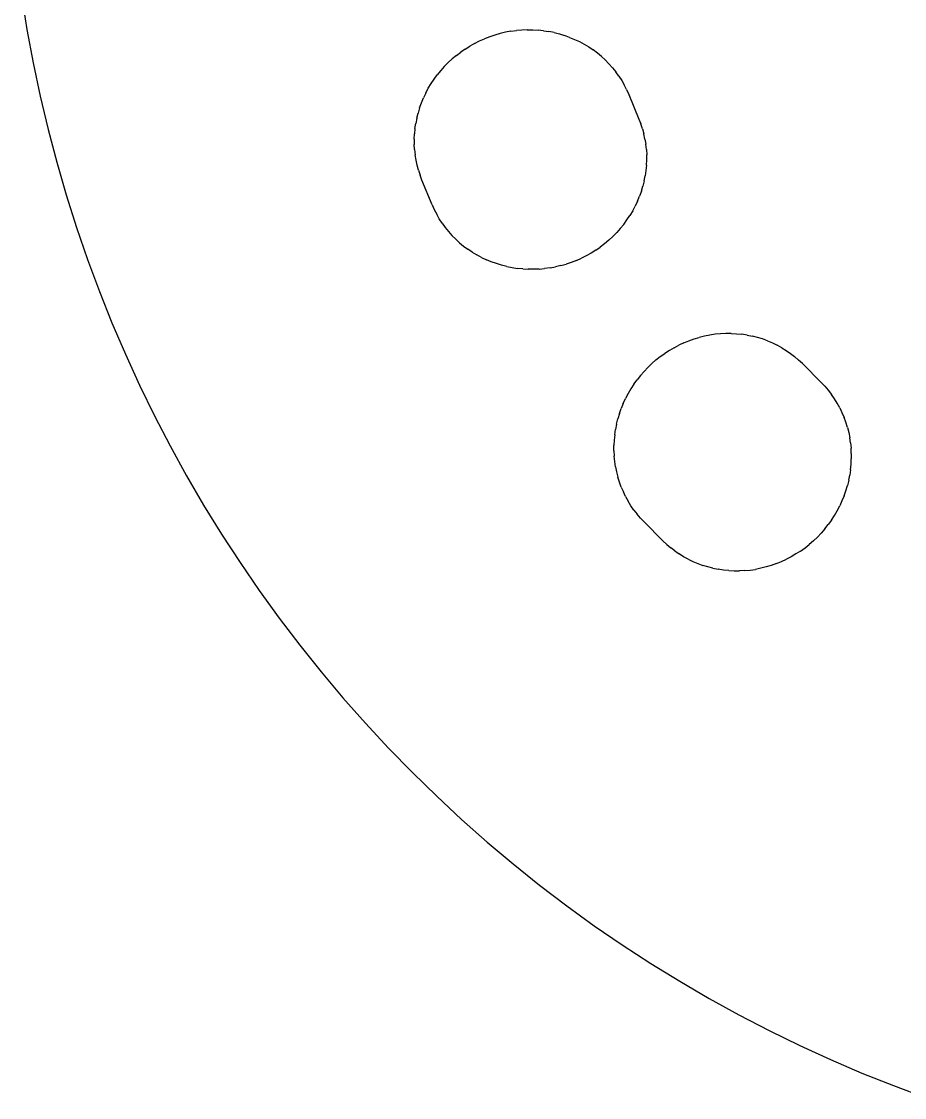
# Model space of a CAD drawing. Header units: millimetres. Extents: x 357 to 567, y 78 to 386.
# Drawn here: x 405.35 to 438.49, y 285.23 to 325.6 of the extents above; entities that cross this region are included whole.
import ezdxf

# ---------------------------------------------------------------- set-up
doc = ezdxf.new("R2010")
doc.units = ezdxf.units.MM
doc.header["$MEASUREMENT"] = 0
doc.layers.get('0').update_dxf_attribs({"linetype": 'CONTINUOUS'})

msp = doc.modelspace()

# ---------------------------------------------------------------- linework, layer by layer
at = {"color": 1}
for p, q in [((405.351, 326.559), (405.554, 325.299)), ((405.351, 326.559), (405.554, 325.299)), ((405.554, 325.299), (405.787, 324.044)), ((405.554, 325.299), (405.787, 324.044)), ((422.923, 325.027), (422.73, 324.952)), ((422.923, 325.027), (422.73, 324.952)), ((423.118, 325.092), (422.923, 325.027)), ((423.118, 325.092), (422.923, 325.027)), ((423.316, 325.148), (423.118, 325.092)), ((423.316, 325.148), (423.118, 325.092)), ((423.517, 325.195), (423.316, 325.148)), ((423.517, 325.195), (423.316, 325.148)), ((423.719, 325.232), (423.517, 325.195)), ((423.719, 325.232), (423.517, 325.195)), ((423.719, 325.232), (423.923, 325.26)), ((423.719, 325.232), (423.923, 325.26)), ((424.127, 325.278), (423.923, 325.26)), ((424.127, 325.278), (423.923, 325.26)), ((424.332, 325.286), (424.127, 325.278)), ((424.332, 325.286), (424.127, 325.278)), ((424.332, 325.286), (424.536, 325.285)), ((424.332, 325.286), (424.536, 325.285)), ((424.536, 325.285), (424.74, 325.274)), ((424.536, 325.285), (424.74, 325.274)), ((424.943, 325.253), (424.74, 325.274)), ((424.943, 325.253), (424.74, 325.274)), ((424.943, 325.253), (425.144, 325.222)), ((424.943, 325.253), (425.144, 325.222)), ((425.343, 325.183), (425.144, 325.222)), ((425.343, 325.183), (425.144, 325.222)), ((425.343, 325.183), (425.539, 325.133)), ((425.343, 325.183), (425.539, 325.133)), ((425.539, 325.133), (425.733, 325.074)), ((425.539, 325.133), (425.733, 325.074)), ((425.922, 325.006), (425.733, 325.074)), ((425.922, 325.006), (425.733, 325.074)), ((425.922, 325.006), (426.108, 324.929)), ((425.922, 325.006), (426.108, 324.929)), ((422.003, 324.568), (422.178, 324.677)), ((422.003, 324.568), (422.178, 324.677)), ((422.357, 324.777), (422.178, 324.677)), ((422.357, 324.777), (422.178, 324.677)), ((422.357, 324.777), (422.542, 324.869)), ((422.357, 324.777), (422.542, 324.869)), ((422.542, 324.869), (422.73, 324.952)), ((422.542, 324.869), (422.73, 324.952)), ((426.108, 324.929), (426.29, 324.844)), ((426.108, 324.929), (426.29, 324.844)), ((426.29, 324.844), (426.466, 324.749)), ((426.29, 324.844), (426.466, 324.749)), ((426.466, 324.749), (426.637, 324.646)), ((426.466, 324.749), (426.637, 324.646)), ((426.637, 324.646), (426.802, 324.535)), ((426.637, 324.646), (426.802, 324.535)), ((421.362, 324.056), (421.513, 324.195)), ((421.362, 324.056), (421.513, 324.195)), ((421.67, 324.327), (421.513, 324.195)), ((421.67, 324.327), (421.513, 324.195)), ((421.67, 324.327), (421.833, 324.451)), ((421.67, 324.327), (421.833, 324.451)), ((422.003, 324.568), (421.833, 324.451)), ((422.003, 324.568), (421.833, 324.451)), ((426.962, 324.416), (426.802, 324.535)), ((426.962, 324.416), (426.802, 324.535)), ((427.114, 324.29), (426.962, 324.416)), ((427.114, 324.29), (426.962, 324.416)), ((427.114, 324.29), (427.26, 324.156)), ((427.114, 324.29), (427.26, 324.156)), ((405.787, 324.044), (406.052, 322.796)), ((405.787, 324.044), (406.052, 322.796)), ((421.218, 323.91), (421.082, 323.758)), ((421.218, 323.91), (421.082, 323.758)), ((421.362, 324.056), (421.218, 323.91)), ((421.362, 324.056), (421.218, 323.91)), ((427.399, 324.015), (427.26, 324.156)), ((427.399, 324.015), (427.26, 324.156)), ((427.53, 323.868), (427.399, 324.015)), ((427.53, 323.868), (427.399, 324.015)), ((427.53, 323.868), (427.653, 323.714)), ((427.53, 323.868), (427.653, 323.714)), ((420.72, 323.268), (420.832, 323.437)), ((420.72, 323.268), (420.832, 323.437)), ((420.832, 323.437), (420.953, 323.6)), ((420.832, 323.437), (420.953, 323.6)), ((421.082, 323.758), (420.953, 323.6)), ((421.082, 323.758), (420.953, 323.6)), ((427.768, 323.554), (427.653, 323.714)), ((427.768, 323.554), (427.653, 323.714)), ((427.768, 323.554), (427.875, 323.389)), ((427.768, 323.554), (427.875, 323.389)), ((427.875, 323.389), (427.973, 323.219)), ((427.875, 323.389), (427.973, 323.219)), ((420.521, 322.916), (420.616, 323.094)), ((420.521, 322.916), (420.616, 323.094)), ((420.616, 323.094), (420.72, 323.268)), ((420.616, 323.094), (420.72, 323.268)), ((428.062, 323.043), (427.973, 323.219)), ((428.062, 323.043), (427.973, 323.219)), ((428.062, 323.043), (428.141, 322.864)), ((428.062, 323.043), (428.141, 322.864)), ((406.052, 322.796), (406.347, 321.554)), ((406.052, 322.796), (406.347, 321.554)), ((420.358, 322.548), (420.435, 322.733)), ((420.358, 322.548), (420.435, 322.733)), ((420.521, 322.916), (420.435, 322.733)), ((420.521, 322.916), (420.435, 322.733)), ((428.141, 322.864), (428.524, 321.94)), ((428.141, 322.864), (428.524, 321.94)), ((420.184, 321.974), (420.232, 322.167)), ((420.184, 321.974), (420.232, 322.167)), ((420.29, 322.359), (420.232, 322.167)), ((420.29, 322.359), (420.232, 322.167)), ((420.29, 322.359), (420.358, 322.548)), ((420.29, 322.359), (420.358, 322.548)), ((420.117, 321.581), (420.146, 321.778)), ((420.117, 321.581), (420.146, 321.778)), ((420.184, 321.974), (420.146, 321.778)), ((420.184, 321.974), (420.146, 321.778)), ((428.524, 321.94), (428.595, 321.757)), ((428.524, 321.94), (428.595, 321.757)), ((406.347, 321.554), (406.672, 320.32)), ((406.347, 321.554), (406.672, 320.32)), ((420.09, 321.186), (420.099, 321.384)), ((420.091, 321.186), (420.099, 321.384)), ((420.117, 321.581), (420.099, 321.384)), ((420.117, 321.581), (420.099, 321.384)), ((428.655, 321.57), (428.595, 321.757)), ((428.655, 321.57), (428.595, 321.757)), ((428.655, 321.57), (428.707, 321.381)), ((428.655, 321.57), (428.707, 321.381)), ((428.748, 321.188), (428.707, 321.381)), ((428.748, 321.188), (428.707, 321.381)), ((420.09, 321.186), (420.092, 320.988)), ((420.091, 321.186), (420.092, 320.988)), ((420.104, 320.792), (420.092, 320.988)), ((420.104, 320.792), (420.092, 320.988)), ((428.748, 321.188), (428.78, 320.994)), ((428.748, 321.188), (428.78, 320.994)), ((428.801, 320.798), (428.78, 320.994)), ((428.801, 320.798), (428.78, 320.994)), ((420.104, 320.792), (420.125, 320.596)), ((420.104, 320.792), (420.125, 320.596)), ((420.157, 320.401), (420.125, 320.596)), ((420.157, 320.401), (420.125, 320.596)), ((428.801, 320.798), (428.813, 320.601)), ((428.801, 320.798), (428.813, 320.601)), ((428.815, 320.404), (428.813, 320.601)), ((428.815, 320.404), (428.813, 320.601)), ((406.672, 320.32), (407.028, 319.094)), ((406.672, 320.32), (407.028, 319.094)), ((420.198, 320.209), (420.157, 320.401)), ((420.198, 320.209), (420.157, 320.401)), ((420.25, 320.02), (420.198, 320.209)), ((420.25, 320.02), (420.198, 320.209)), ((428.806, 320.206), (428.787, 320.008)), ((428.806, 320.206), (428.787, 320.008)), ((428.806, 320.206), (428.815, 320.404)), ((428.806, 320.206), (428.815, 320.404)), ((420.25, 320.02), (420.31, 319.833)), ((420.25, 320.02), (420.31, 319.833)), ((420.381, 319.65), (420.31, 319.833)), ((420.381, 319.65), (420.31, 319.833)), ((428.721, 319.616), (428.759, 319.812)), ((428.721, 319.616), (428.759, 319.812)), ((428.787, 320.008), (428.759, 319.812)), ((428.787, 320.008), (428.759, 319.812)), ((420.763, 318.726), (420.381, 319.65)), ((420.763, 318.726), (420.381, 319.65)), ((428.614, 319.231), (428.672, 319.422)), ((428.614, 319.231), (428.672, 319.422)), ((428.721, 319.616), (428.672, 319.422)), ((428.721, 319.616), (428.672, 319.422)), ((407.028, 319.094), (407.413, 317.877)), ((407.028, 319.094), (407.413, 317.877)), ((428.47, 318.856), (428.547, 319.042)), ((428.47, 318.856), (428.547, 319.042)), ((428.614, 319.231), (428.547, 319.042)), ((428.614, 319.231), (428.547, 319.042)), ((420.763, 318.726), (420.843, 318.546)), ((420.763, 318.726), (420.843, 318.546)), ((420.843, 318.546), (420.932, 318.371)), ((420.843, 318.546), (420.932, 318.371)), ((428.289, 318.496), (428.384, 318.674)), ((428.289, 318.496), (428.384, 318.674)), ((428.47, 318.856), (428.384, 318.674)), ((428.47, 318.856), (428.384, 318.674)), ((421.03, 318.201), (420.932, 318.371)), ((421.03, 318.201), (420.932, 318.371)), ((421.137, 318.036), (421.03, 318.201)), ((421.137, 318.036), (421.03, 318.201)), ((427.952, 317.989), (428.072, 318.153)), ((427.952, 317.989), (428.072, 318.153)), ((428.072, 318.153), (428.185, 318.322)), ((428.072, 318.153), (428.185, 318.322)), ((428.289, 318.496), (428.185, 318.322)), ((428.289, 318.496), (428.185, 318.322)), ((407.413, 317.877), (407.828, 316.671)), ((407.413, 317.877), (407.828, 316.671)), ((421.137, 318.036), (421.252, 317.876)), ((421.137, 318.036), (421.252, 317.876)), ((421.252, 317.876), (421.375, 317.722)), ((421.252, 317.876), (421.375, 317.722)), ((421.375, 317.722), (421.506, 317.575)), ((421.375, 317.722), (421.506, 317.575)), ((427.823, 317.831), (427.687, 317.679)), ((427.823, 317.831), (427.687, 317.679)), ((427.952, 317.989), (427.823, 317.831)), ((427.952, 317.989), (427.823, 317.831)), ((421.645, 317.434), (421.506, 317.575)), ((421.645, 317.434), (421.506, 317.575)), ((421.645, 317.434), (421.791, 317.3)), ((421.645, 317.434), (421.791, 317.3)), ((427.392, 317.395), (427.235, 317.263)), ((427.392, 317.395), (427.235, 317.263)), ((427.543, 317.534), (427.392, 317.395)), ((427.543, 317.534), (427.392, 317.395)), ((427.543, 317.534), (427.687, 317.679)), ((427.543, 317.534), (427.687, 317.679)), ((421.791, 317.3), (421.943, 317.173)), ((421.791, 317.3), (421.943, 317.173)), ((421.943, 317.173), (422.103, 317.054)), ((421.943, 317.173), (422.103, 317.054)), ((422.268, 316.943), (422.103, 317.054)), ((422.268, 316.943), (422.103, 317.054)), ((422.268, 316.943), (422.439, 316.841)), ((422.268, 316.943), (422.439, 316.841)), ((426.902, 317.022), (426.727, 316.913)), ((426.902, 317.022), (426.727, 316.913)), ((426.902, 317.022), (427.071, 317.139)), ((426.902, 317.022), (427.071, 317.139)), ((427.235, 317.263), (427.071, 317.139)), ((427.235, 317.263), (427.071, 317.139)), ((407.828, 316.671), (408.273, 315.474)), ((407.828, 316.671), (408.273, 315.474)), ((422.615, 316.746), (422.439, 316.841)), ((422.615, 316.746), (422.439, 316.841)), ((422.615, 316.746), (422.797, 316.66)), ((422.615, 316.746), (422.797, 316.66)), ((422.982, 316.583), (422.797, 316.66)), ((422.982, 316.583), (422.797, 316.66)), ((423.172, 316.515), (422.982, 316.583)), ((423.172, 316.515), (422.982, 316.583)), ((423.365, 316.457), (423.172, 316.515)), ((423.365, 316.457), (423.172, 316.515)), ((425.982, 316.563), (425.787, 316.498)), ((425.982, 316.563), (425.787, 316.498)), ((426.175, 316.637), (425.982, 316.563)), ((426.175, 316.637), (425.982, 316.563)), ((426.175, 316.637), (426.363, 316.721)), ((426.175, 316.637), (426.363, 316.721)), ((426.547, 316.813), (426.363, 316.721)), ((426.547, 316.813), (426.363, 316.721)), ((426.727, 316.913), (426.547, 316.813)), ((426.727, 316.913), (426.547, 316.813)), ((423.562, 316.407), (423.365, 316.457)), ((423.562, 316.407), (423.365, 316.457)), ((423.562, 316.407), (423.761, 316.367)), ((423.562, 316.407), (423.761, 316.367)), ((423.761, 316.367), (423.962, 316.337)), ((423.761, 316.367), (423.962, 316.337)), ((424.165, 316.316), (423.962, 316.337)), ((424.165, 316.316), (423.962, 316.337)), ((424.165, 316.316), (424.369, 316.305)), ((424.165, 316.316), (424.369, 316.305)), ((424.573, 316.304), (424.369, 316.305)), ((424.573, 316.304), (424.369, 316.305)), ((424.778, 316.312), (424.573, 316.304)), ((424.778, 316.312), (424.573, 316.304)), ((424.778, 316.312), (424.982, 316.33)), ((424.778, 316.312), (424.982, 316.33)), ((425.186, 316.358), (424.982, 316.33)), ((425.186, 316.358), (424.982, 316.33)), ((425.186, 316.358), (425.388, 316.395)), ((425.186, 316.358), (425.388, 316.395)), ((425.589, 316.442), (425.388, 316.395)), ((425.589, 316.442), (425.388, 316.395)), ((425.589, 316.442), (425.787, 316.498)), ((425.589, 316.442), (425.787, 316.498)), ((408.273, 315.474), (408.747, 314.289)), ((408.273, 315.474), (408.747, 314.289)), ((408.747, 314.289), (409.249, 313.116)), ((408.747, 314.289), (409.249, 313.116)), ((430.399, 313.62), (430.591, 313.688)), ((430.399, 313.62), (430.591, 313.688)), ((430.591, 313.688), (430.787, 313.746)), ((430.591, 313.688), (430.787, 313.746)), ((430.984, 313.795), (430.787, 313.746)), ((430.984, 313.795), (430.787, 313.746)), ((431.183, 313.835), (430.984, 313.795)), ((431.183, 313.835), (430.984, 313.795)), ((431.384, 313.864), (431.183, 313.835)), ((431.384, 313.864), (431.183, 313.835)), ((431.585, 313.884), (431.384, 313.864)), ((431.585, 313.884), (431.384, 313.864)), ((431.786, 313.894), (431.585, 313.884)), ((431.786, 313.894), (431.585, 313.884)), ((431.987, 313.894), (431.786, 313.894)), ((431.987, 313.894), (431.786, 313.894)), ((431.987, 313.894), (432.187, 313.884)), ((431.987, 313.894), (432.187, 313.884)), ((432.187, 313.884), (432.386, 313.864)), ((432.187, 313.884), (432.386, 313.864)), ((432.584, 313.834), (432.386, 313.864)), ((432.584, 313.834), (432.386, 313.864)), ((432.584, 313.834), (432.779, 313.795)), ((432.584, 313.834), (432.779, 313.795)), ((432.972, 313.746), (432.779, 313.795)), ((432.972, 313.746), (432.779, 313.795)), ((433.161, 313.688), (432.972, 313.746)), ((433.161, 313.688), (432.972, 313.746)), ((433.347, 313.62), (433.161, 313.688)), ((433.347, 313.62), (433.161, 313.688)), ((429.842, 313.362), (429.664, 313.259)), ((429.842, 313.362), (429.664, 313.259)), ((429.842, 313.362), (430.023, 313.457)), ((429.842, 313.362), (430.023, 313.457)), ((430.209, 313.543), (430.023, 313.457)), ((430.209, 313.543), (430.023, 313.457)), ((430.209, 313.543), (430.399, 313.62)), ((430.209, 313.543), (430.399, 313.62)), ((433.347, 313.62), (433.529, 313.543)), ((433.347, 313.62), (433.529, 313.543)), ((433.529, 313.543), (433.707, 313.457)), ((433.529, 313.543), (433.707, 313.457)), ((433.88, 313.362), (433.707, 313.457)), ((433.88, 313.362), (433.707, 313.457)), ((433.88, 313.362), (434.047, 313.258)), ((433.88, 313.362), (434.047, 313.258)), ((409.249, 313.116), (409.781, 311.956)), ((409.249, 313.116), (409.781, 311.956)), ((429.007, 312.764), (429.162, 312.9)), ((429.007, 312.764), (429.162, 312.9)), ((429.162, 312.9), (429.324, 313.027)), ((429.162, 312.9), (429.324, 313.027)), ((429.324, 313.027), (429.491, 313.147)), ((429.324, 313.027), (429.491, 313.147)), ((429.664, 313.259), (429.491, 313.147)), ((429.664, 313.259), (429.491, 313.147)), ((434.047, 313.258), (434.209, 313.146)), ((434.047, 313.258), (434.209, 313.146)), ((434.209, 313.146), (434.364, 313.026)), ((434.209, 313.146), (434.364, 313.026)), ((434.513, 312.899), (434.364, 313.026)), ((434.513, 312.899), (434.364, 313.026)), ((434.656, 312.763), (434.513, 312.899)), ((434.656, 312.763), (434.513, 312.899)), ((428.715, 312.473), (428.858, 312.622)), ((428.715, 312.473), (428.858, 312.622)), ((429.007, 312.764), (428.858, 312.622)), ((429.007, 312.764), (428.858, 312.622)), ((434.656, 312.763), (435.363, 312.056)), ((434.656, 312.763), (435.363, 312.056)), ((428.332, 311.988), (428.452, 312.156)), ((428.332, 311.988), (428.452, 312.156)), ((428.58, 312.317), (428.452, 312.156)), ((428.58, 312.317), (428.452, 312.156)), ((428.58, 312.317), (428.715, 312.473)), ((428.58, 312.317), (428.715, 312.473)), ((409.781, 311.956), (410.34, 310.809)), ((409.781, 311.956), (410.34, 310.809)), ((428.221, 311.816), (428.117, 311.638)), ((428.221, 311.816), (428.117, 311.638)), ((428.332, 311.988), (428.221, 311.816)), ((428.332, 311.988), (428.221, 311.816)), ((435.498, 311.914), (435.363, 312.056)), ((435.498, 311.914), (435.363, 312.056)), ((435.498, 311.914), (435.626, 311.765)), ((435.498, 311.914), (435.626, 311.765)), ((435.626, 311.765), (435.746, 311.609)), ((435.626, 311.765), (435.746, 311.609)), ((427.936, 311.27), (427.859, 311.081)), ((427.936, 311.27), (427.859, 311.081)), ((427.936, 311.27), (428.022, 311.456)), ((427.936, 311.27), (428.022, 311.456)), ((428.117, 311.638), (428.022, 311.456)), ((428.117, 311.638), (428.022, 311.456)), ((435.858, 311.447), (435.746, 311.609)), ((435.858, 311.447), (435.746, 311.609)), ((435.961, 311.28), (435.858, 311.447)), ((435.961, 311.28), (435.858, 311.447)), ((436.056, 311.107), (435.961, 311.28)), ((436.056, 311.107), (435.961, 311.28)), ((427.792, 310.888), (427.733, 310.693)), ((427.792, 310.888), (427.733, 310.693)), ((427.792, 310.888), (427.859, 311.081)), ((427.792, 310.888), (427.859, 311.081)), ((436.056, 311.107), (436.142, 310.93)), ((436.056, 311.107), (436.142, 310.93)), ((436.142, 310.93), (436.219, 310.748)), ((436.142, 310.93), (436.219, 310.748)), ((410.34, 310.809), (410.928, 309.676)), ((410.34, 310.809), (410.928, 309.676)), ((427.684, 310.495), (427.645, 310.296)), ((427.684, 310.495), (427.645, 310.296)), ((427.684, 310.495), (427.733, 310.693)), ((427.684, 310.495), (427.733, 310.693)), ((436.287, 310.562), (436.219, 310.748)), ((436.287, 310.562), (436.219, 310.748)), ((436.345, 310.372), (436.287, 310.562)), ((436.345, 310.372), (436.287, 310.562)), ((427.616, 310.096), (427.596, 309.895)), ((427.616, 310.096), (427.596, 309.895)), ((427.616, 310.096), (427.645, 310.296)), ((427.616, 310.096), (427.645, 310.296)), ((436.345, 310.372), (436.395, 310.18)), ((436.345, 310.372), (436.395, 310.18)), ((436.395, 310.18), (436.434, 309.984)), ((436.395, 310.18), (436.434, 309.984)), ((410.928, 309.676), (411.544, 308.558)), ((410.928, 309.676), (411.544, 308.558)), ((427.596, 309.895), (427.586, 309.694)), ((427.596, 309.895), (427.586, 309.694)), ((427.586, 309.493), (427.586, 309.694)), ((427.586, 309.493), (427.586, 309.694)), ((436.464, 309.787), (436.434, 309.984)), ((436.464, 309.787), (436.434, 309.984)), ((436.464, 309.787), (436.483, 309.588)), ((436.464, 309.787), (436.483, 309.588)), ((427.586, 309.493), (427.596, 309.292)), ((427.586, 309.493), (427.596, 309.292)), ((427.616, 309.093), (427.596, 309.292)), ((427.616, 309.093), (427.596, 309.292)), ((436.493, 309.388), (436.483, 309.588)), ((436.493, 309.388), (436.483, 309.588)), ((436.493, 309.388), (436.493, 309.186)), ((436.493, 309.388), (436.493, 309.186)), ((427.645, 308.896), (427.616, 309.093)), ((427.645, 308.896), (427.616, 309.093)), ((427.645, 308.896), (427.685, 308.7)), ((427.645, 308.896), (427.685, 308.7)), ((436.464, 308.784), (436.483, 308.985)), ((436.464, 308.784), (436.483, 308.985)), ((436.483, 308.985), (436.493, 309.186)), ((436.483, 308.985), (436.493, 309.186)), ((411.544, 308.558), (412.187, 307.455)), ((411.544, 308.558), (412.187, 307.455)), ((427.685, 308.7), (427.733, 308.508)), ((427.685, 308.7), (427.733, 308.508)), ((427.792, 308.318), (427.733, 308.508)), ((427.792, 308.318), (427.733, 308.508)), ((436.395, 308.385), (436.434, 308.584)), ((436.395, 308.385), (436.434, 308.584)), ((436.464, 308.784), (436.434, 308.584)), ((436.464, 308.784), (436.434, 308.584)), ((427.86, 308.132), (427.792, 308.318)), ((427.86, 308.132), (427.792, 308.318)), ((427.86, 308.132), (427.937, 307.95)), ((427.86, 308.132), (427.937, 307.95)), ((436.287, 307.992), (436.346, 308.187)), ((436.287, 307.992), (436.346, 308.187)), ((436.395, 308.385), (436.346, 308.187)), ((436.395, 308.385), (436.346, 308.187)), ((428.023, 307.773), (427.937, 307.95)), ((428.023, 307.773), (427.937, 307.95)), ((428.023, 307.773), (428.118, 307.6)), ((428.023, 307.773), (428.118, 307.6)), ((436.22, 307.799), (436.143, 307.61)), ((436.22, 307.799), (436.143, 307.61)), ((436.22, 307.799), (436.287, 307.992)), ((436.22, 307.799), (436.287, 307.992)), ((412.187, 307.455), (412.856, 306.369)), ((412.187, 307.455), (412.856, 306.369)), ((428.221, 307.433), (428.118, 307.6)), ((428.221, 307.433), (428.118, 307.6)), ((428.333, 307.271), (428.221, 307.433)), ((428.333, 307.271), (428.221, 307.433)), ((428.333, 307.271), (428.453, 307.115)), ((428.333, 307.271), (428.453, 307.115)), ((435.858, 307.064), (435.962, 307.242)), ((435.858, 307.064), (435.962, 307.242)), ((435.962, 307.242), (436.057, 307.424)), ((435.962, 307.242), (436.057, 307.424)), ((436.143, 307.61), (436.057, 307.424)), ((436.143, 307.61), (436.057, 307.424)), ((428.581, 306.966), (428.453, 307.115)), ((428.581, 306.966), (428.453, 307.115)), ((428.581, 306.966), (428.716, 306.824)), ((428.581, 306.966), (428.716, 306.824)), ((428.716, 306.824), (429.423, 306.117)), ((428.716, 306.824), (429.423, 306.117)), ((435.747, 306.892), (435.627, 306.724)), ((435.747, 306.892), (435.627, 306.724)), ((435.747, 306.892), (435.858, 307.064)), ((435.747, 306.892), (435.858, 307.064)), ((435.499, 306.563), (435.364, 306.407)), ((435.499, 306.563), (435.364, 306.407)), ((435.499, 306.563), (435.627, 306.724)), ((435.499, 306.563), (435.627, 306.724)), ((412.856, 306.369), (413.552, 305.299)), ((412.856, 306.369), (413.552, 305.299)), ((429.423, 306.117), (429.566, 305.981)), ((429.423, 306.117), (429.566, 305.981)), ((435.072, 306.116), (434.917, 305.981)), ((435.072, 306.116), (434.917, 305.981)), ((435.221, 306.258), (435.072, 306.116)), ((435.221, 306.258), (435.072, 306.116)), ((435.221, 306.258), (435.364, 306.407)), ((435.221, 306.258), (435.364, 306.407)), ((429.566, 305.981), (429.715, 305.854)), ((429.566, 305.981), (429.715, 305.854)), ((429.871, 305.734), (429.715, 305.854)), ((429.871, 305.734), (429.715, 305.854)), ((429.871, 305.734), (430.032, 305.622)), ((429.871, 305.734), (430.032, 305.622)), ((430.2, 305.518), (430.032, 305.622)), ((430.2, 305.518), (430.032, 305.622)), ((434.415, 305.621), (434.238, 305.518)), ((434.415, 305.621), (434.238, 305.518)), ((434.588, 305.733), (434.415, 305.621)), ((434.588, 305.733), (434.415, 305.621)), ((434.588, 305.733), (434.755, 305.853)), ((434.588, 305.733), (434.755, 305.853)), ((434.755, 305.853), (434.917, 305.981)), ((434.755, 305.853), (434.917, 305.981)), ((413.552, 305.299), (414.274, 304.247)), ((413.552, 305.299), (414.274, 304.247)), ((430.372, 305.423), (430.2, 305.518)), ((430.372, 305.423), (430.2, 305.518)), ((430.372, 305.423), (430.55, 305.337)), ((430.372, 305.423), (430.55, 305.337)), ((430.55, 305.337), (430.732, 305.26)), ((430.55, 305.337), (430.732, 305.26)), ((430.732, 305.26), (430.918, 305.192)), ((430.732, 305.26), (430.918, 305.192)), ((433.68, 305.26), (433.487, 305.192)), ((433.68, 305.26), (433.487, 305.192)), ((433.68, 305.26), (433.87, 305.337)), ((433.68, 305.26), (433.87, 305.337)), ((433.87, 305.337), (434.056, 305.423)), ((433.87, 305.337), (434.056, 305.423)), ((434.238, 305.518), (434.056, 305.423)), ((434.238, 305.518), (434.056, 305.423)), ((431.107, 305.134), (430.918, 305.192)), ((431.107, 305.134), (430.918, 305.192)), ((431.3, 305.085), (431.107, 305.134)), ((431.3, 305.085), (431.107, 305.134)), ((431.3, 305.085), (431.495, 305.046)), ((431.3, 305.085), (431.495, 305.046)), ((431.693, 305.016), (431.495, 305.046)), ((431.693, 305.016), (431.495, 305.046)), ((431.892, 304.996), (431.693, 305.016)), ((431.892, 304.996), (431.693, 305.016)), ((431.892, 304.996), (432.092, 304.986)), ((431.892, 304.996), (432.092, 304.986)), ((432.092, 304.986), (432.293, 304.986)), ((432.092, 304.986), (432.293, 304.986)), ((432.494, 304.996), (432.293, 304.986)), ((432.494, 304.996), (432.293, 304.986)), ((432.494, 304.996), (432.696, 305.016)), ((432.494, 304.996), (432.696, 305.016)), ((432.696, 305.016), (432.896, 305.045)), ((432.696, 305.016), (432.896, 305.045)), ((433.095, 305.085), (432.896, 305.045)), ((433.095, 305.085), (432.896, 305.045)), ((433.292, 305.134), (433.095, 305.085)), ((433.292, 305.134), (433.095, 305.085)), ((433.487, 305.192), (433.292, 305.134)), ((433.487, 305.192), (433.292, 305.134)), ((414.274, 304.247), (415.022, 303.212)), ((414.274, 304.247), (415.022, 303.212)), ((415.022, 303.212), (415.794, 302.197)), ((415.022, 303.212), (415.794, 302.197)), ((415.794, 302.197), (416.592, 301.2)), ((415.794, 302.197), (416.592, 301.2)), ((416.592, 301.2), (417.413, 300.224)), ((416.592, 301.2), (417.413, 300.224)), ((417.413, 300.224), (418.259, 299.268)), ((417.413, 300.224), (418.259, 299.268)), ((418.259, 299.268), (419.127, 298.333)), ((418.259, 299.268), (419.127, 298.333)), ((419.127, 298.333), (420.019, 297.419)), ((419.127, 298.333), (420.019, 297.419)), ((420.019, 297.419), (420.932, 296.528)), ((420.019, 297.419), (420.932, 296.528)), ((420.932, 296.528), (421.867, 295.659)), ((420.932, 296.528), (421.867, 295.659)), ((421.867, 295.659), (422.823, 294.814)), ((421.867, 295.659), (422.823, 294.814)), ((422.823, 294.814), (423.8, 293.992)), ((422.823, 294.814), (423.8, 293.992)), ((423.8, 293.992), (424.796, 293.195)), ((423.8, 293.992), (424.796, 293.195)), ((424.796, 293.195), (425.812, 292.422)), ((424.796, 293.195), (425.812, 292.422)), ((425.812, 292.422), (426.846, 291.674)), ((425.812, 292.422), (426.846, 291.674)), ((426.846, 291.674), (427.898, 290.952)), ((426.846, 291.674), (427.898, 290.952)), ((427.898, 290.952), (428.968, 290.256)), ((427.898, 290.952), (428.968, 290.256)), ((428.968, 290.256), (430.055, 289.587)), ((428.968, 290.256), (430.055, 289.587)), ((430.055, 289.587), (431.157, 288.944)), ((430.055, 289.587), (431.157, 288.944)), ((431.157, 288.944), (432.276, 288.329)), ((431.157, 288.944), (432.276, 288.329)), ((432.276, 288.329), (433.408, 287.741)), ((432.276, 288.329), (433.408, 287.741)), ((433.408, 287.741), (434.555, 287.181)), ((433.408, 287.741), (434.555, 287.181)), ((434.555, 287.181), (435.716, 286.65)), ((434.555, 287.181), (435.716, 286.65)), ((435.716, 286.65), (436.889, 286.147)), ((435.716, 286.65), (436.889, 286.147)), ((436.889, 286.147), (438.074, 285.673)), ((436.889, 286.147), (438.074, 285.673)), ((438.074, 285.673), (439.27, 285.228)), ((438.074, 285.673), (439.27, 285.228))]:
    msp.add_line(p, q, dxfattribs=at)

doc.saveas('drawing.dxf')
